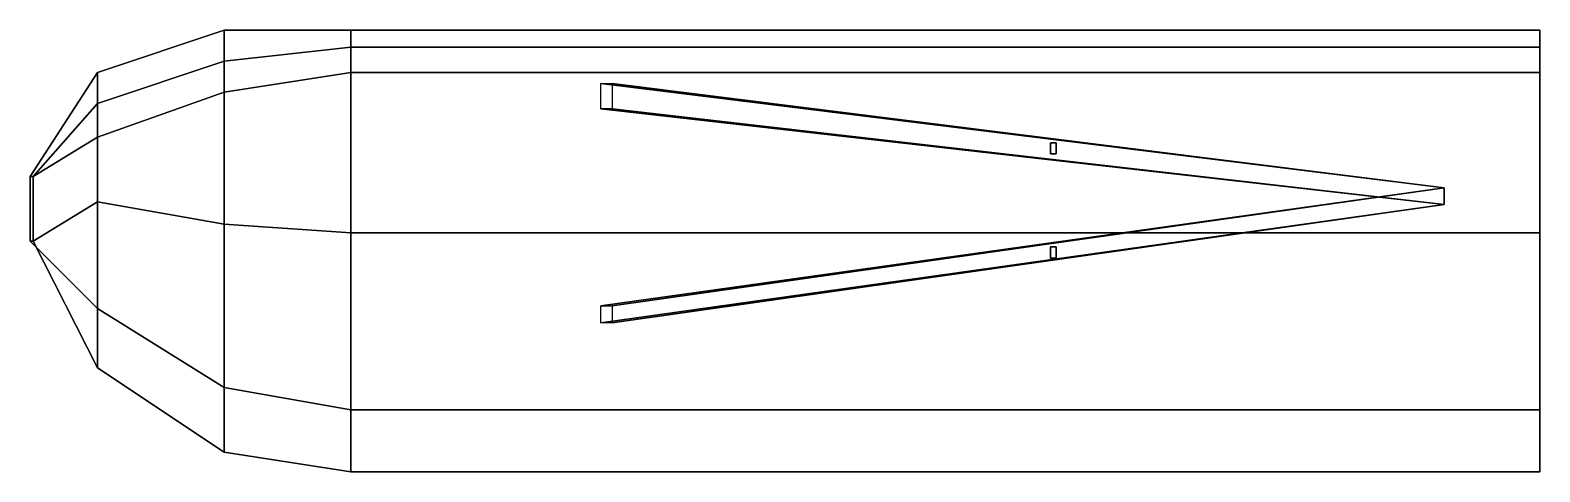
# Model space of a CAD drawing. Extents: x -5.37 to 0, y 0.26 to 1.83.
import ezdxf

# ---------------------------------------------------------------- set-up
doc = ezdxf.new("R2010")
doc.units = 0
doc.layers.add('WING1', color=5, linetype='CONTINUOUS')

msp = doc.modelspace()

# ---------------------------------------------------------------- linework, layer by layer
at = {"layer": 'WING1'}
for points in [[(-5.13, 1.68, 1.97), (-4.68, 1.83, 1.94), (-4.68, 1.72, 1.89), (-5.13, 1.57, 1.94)], [(-5.13, 1.45, 2.06), (-4.68, 1.61, 2.09), (-4.68, 1.83, 1.94), (-5.13, 1.68, 1.97)], [(-4.68, 1.83, 1.94), (-4.23, 1.83, 1.94), (-4.23, 1.77, 1.87), (-4.68, 1.72, 1.89)], [(-4.68, 1.61, 2.09), (-4.23, 1.68, 2.11), (-4.23, 1.83, 1.94), (-4.68, 1.83, 1.94)], [(-4.23, 1.83, 1.94), (0, 1.83, 1.84), (0, 1.77, 1.77), (-4.23, 1.77, 1.87)], [(-4.23, 1.68, 2.11), (0, 1.68, 2.01), (0, 1.83, 1.84), (-4.23, 1.83, 1.94)], [(-4.68, 1.72, 1.89), (-4.68, 0.33, 1.89), (-5.13, 0.63, 1.94), (-5.13, 1.57, 1.94)], [(-4.23, 1.77, 1.87), (-4.23, 0.26, 1.87), (-4.68, 0.33, 1.89), (-4.68, 1.72, 1.89)], [(0, 1.77, 1.77), (0, 0.26, 1.77), (-4.23, 0.26, 1.87), (-4.23, 1.77, 1.87)], [(-5.37, 1.31, 2.01), (-5.13, 1.68, 1.97), (-5.13, 1.57, 1.94), (-5.36, 1.31, 2)], [(-5.36, 1.31, 2.03), (-5.13, 1.45, 2.06), (-5.13, 1.68, 1.97), (-5.37, 1.31, 2.01)], [(-4.68, 1.14, 2.09), (-4.23, 1.11, 2.11), (-4.23, 1.68, 2.11), (-4.68, 1.61, 2.09)], [(-4.23, 1.11, 2.11), (0, 1.11, 2.01), (0, 1.68, 2.01), (-4.23, 1.68, 2.11)], [(-0.34, 1.21, 0.69), (-3.34, 1.55, 1.85), (-3.34, 1.64, 1.85), (-0.34, 1.27, 0.69)], [(-0.34, 1.27, 0.69), (-3.34, 1.64, 1.85), (-3.3, 1.64, 1.85), (-0.34, 1.27, 0.74)], [(-3.3, 1.64, 1.85), (-3.3, 1.55, 1.85), (-0.34, 1.21, 0.74), (-0.34, 1.27, 0.74)], [(-5.13, 1.57, 1.94), (-5.13, 0.63, 1.94), (-5.36, 1.08, 2), (-5.36, 1.31, 2)], [(-5.13, 1.22, 2.06), (-4.68, 1.14, 2.09), (-4.68, 1.61, 2.09), (-5.13, 1.45, 2.06)], [(-0.34, 1.21, 0.74), (-3.3, 1.55, 1.85), (-3.34, 1.55, 1.85), (-0.34, 1.21, 0.69)], [(-5.36, 1.08, 2.03), (-5.13, 1.22, 2.06), (-5.13, 1.45, 2.06), (-5.36, 1.31, 2.03)], [(-1.74, 1.39, 1.26), (-1.74, 1.39, 1.82), (-1.74, 1.43, 1.82), (-1.74, 1.43, 1.26)], [(-1.74, 1.43, 1.26), (-1.74, 1.43, 1.82), (-1.72, 1.43, 1.82), (-1.72, 1.43, 1.25)], [(-1.72, 1.43, 1.82), (-1.72, 1.39, 1.82), (-1.72, 1.39, 1.25), (-1.72, 1.43, 1.25)], [(-1.72, 1.39, 1.25), (-1.72, 1.39, 1.82), (-1.74, 1.39, 1.82), (-1.74, 1.39, 1.26)], [(-5.36, 1.31, 2), (-5.36, 1.08, 2), (-5.37, 1.08, 2.01), (-5.37, 1.31, 2.01)], [(-5.37, 1.31, 2.01), (-5.37, 1.08, 2.01), (-5.36, 1.08, 2.03), (-5.36, 1.31, 2.03)], [(-0.34, 1.27, 0.69), (-3.34, 0.85, 1.85), (-3.3, 0.85, 1.85), (-0.34, 1.27, 0.74)], [(-0.34, 1.21, 0.69), (-3.34, 0.79, 1.85), (-3.34, 0.85, 1.85), (-0.34, 1.27, 0.69)], [(-3.3, 0.85, 1.85), (-3.3, 0.79, 1.85), (-0.34, 1.21, 0.74), (-0.34, 1.27, 0.74)], [(-5.37, 1.08, 2.01), (-5.13, 0.84, 1.97), (-5.13, 1.22, 2.06), (-5.36, 1.08, 2.03)], [(-5.13, 0.84, 1.97), (-4.68, 0.56, 1.94), (-4.68, 1.14, 2.09), (-5.13, 1.22, 2.06)], [(-0.34, 1.21, 0.74), (-3.3, 0.79, 1.85), (-3.34, 0.79, 1.85), (-0.34, 1.21, 0.69)], [(-4.68, 0.56, 1.94), (-4.23, 0.48, 1.94), (-4.23, 1.11, 2.11), (-4.68, 1.14, 2.09)], [(-5.36, 1.08, 2), (-5.13, 0.63, 1.94), (-5.13, 0.84, 1.97), (-5.37, 1.08, 2.01)], [(-4.23, 0.48, 1.94), (0, 0.48, 1.84), (0, 1.11, 2.01), (-4.23, 1.11, 2.11)], [(-1.74, 1.02, 1.26), (-1.74, 1.02, 1.82), (-1.74, 1.06, 1.82), (-1.74, 1.06, 1.26)], [(-1.74, 1.06, 1.26), (-1.74, 1.06, 1.82), (-1.72, 1.06, 1.82), (-1.72, 1.06, 1.25)], [(-1.72, 1.06, 1.82), (-1.72, 1.02, 1.82), (-1.72, 1.02, 1.25), (-1.72, 1.06, 1.25)], [(-1.72, 1.02, 1.25), (-1.72, 1.02, 1.82), (-1.74, 1.02, 1.82), (-1.74, 1.02, 1.26)], [(-5.13, 0.63, 1.94), (-4.68, 0.33, 1.89), (-4.68, 0.56, 1.94), (-5.13, 0.84, 1.97)], [(-4.68, 0.33, 1.89), (-4.23, 0.26, 1.87), (-4.23, 0.48, 1.94), (-4.68, 0.56, 1.94)], [(-4.23, 0.26, 1.87), (0, 0.26, 1.77), (0, 0.48, 1.84), (-4.23, 0.48, 1.94)]]:
    msp.add_3dface(points, dxfattribs=at)

doc.saveas('drawing.dxf')
